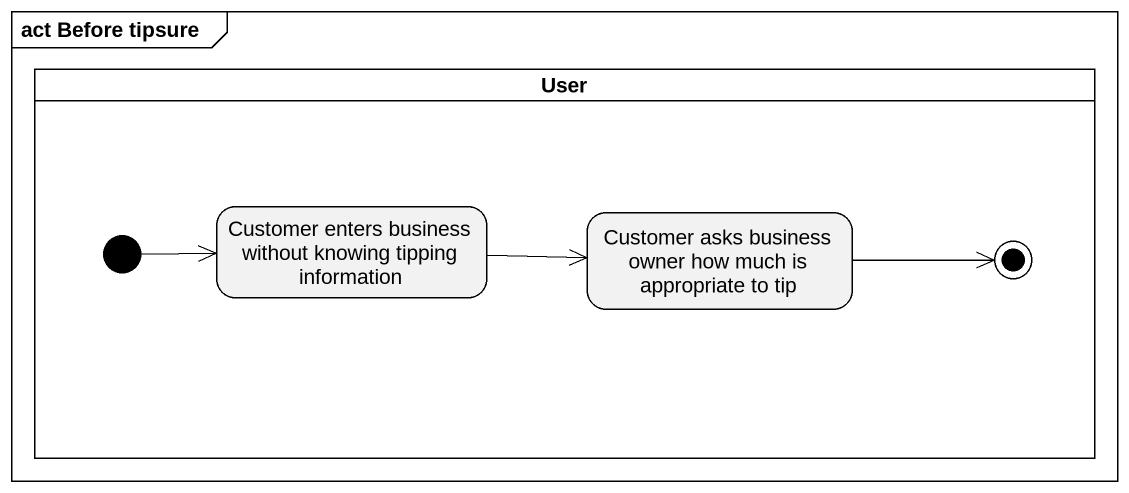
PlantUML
@startuml
mainframe act Before tipsure
hide empty description
state User <<partition>> {
  state "Customer enters business without knowing tipping information" as Customer_enters_business
  state "Customer asks business owner how much is appropriate to tip" as Customer_asks_business
  [*] -right-> Customer_enters_business
  Customer_asks_business -right-> [*]
}
Customer_enters_business -right-> Customer_asks_business
@enduml
